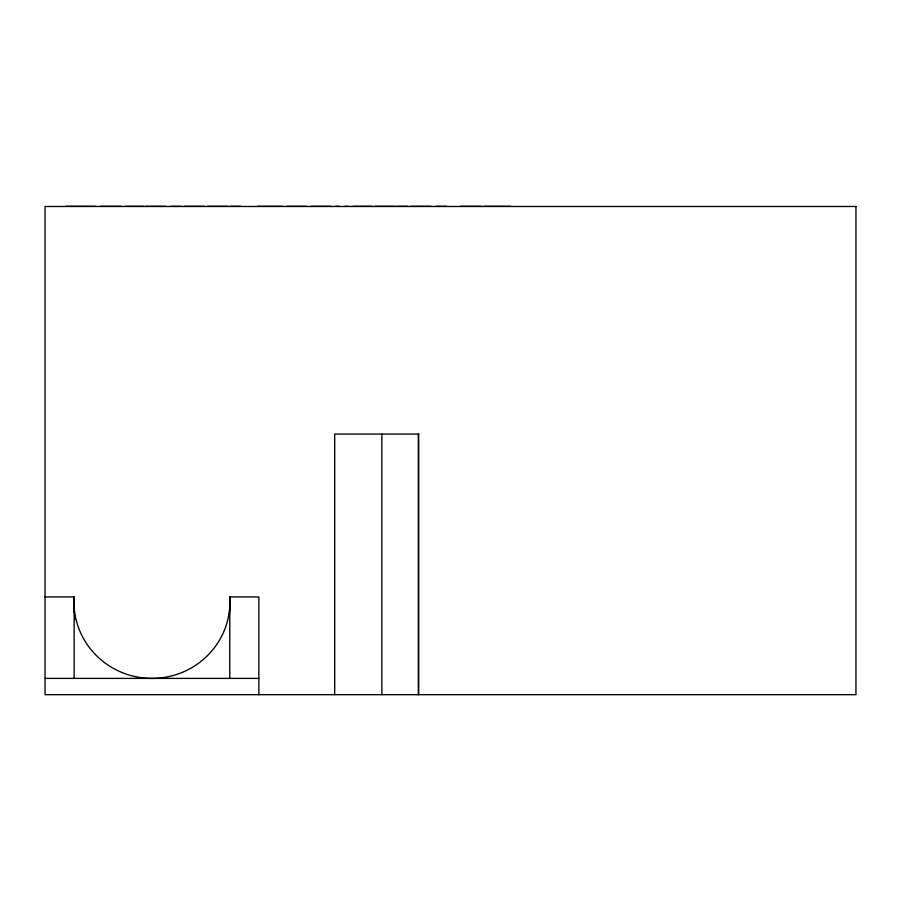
<?xml version="1.0" encoding="UTF-8"?>
<svg xmlns="http://www.w3.org/2000/svg" width="901" height="901" viewBox="0 0 901 901"><rect width="100%" height="100%" fill="white"/><g stroke="black" fill="none" stroke-linecap="round" stroke-linejoin="round"><path stroke-width="1.35" d="M65.739 206.318L95.292 206.318M100.09 206.318L121.353 206.318M124.969 206.318L143.597 206.318M145.275 206.318L165.807 206.318M170.548 206.318L181.484 206.318M184.468 206.318L204.257 206.318M207.129 206.318L228.077 206.318M230.284 206.318L240.736 206.318M257.461 206.318L283.072 206.318M286.236 206.318L306.757 206.318M311.104 206.318L330.892 206.318M335.409 206.318L339.193 206.318M344.858 206.318L348.698 206.318M352.877 206.318L372.113 206.318M374.85 206.318L396.102 206.318M397.51 206.318L407.962 206.318M410.214 206.318L431.162 206.318M435.757 206.318L446.693 206.318M460.479 206.318L481.258 206.318M483.916 206.318L510.991 206.318M418.762 434.068L334.688 434.068L334.688 694.682M45.05 596.946L74.141 596.946A77.982 76.461 0 0 0 151.954 678.397A77.982 76.461 0 0 0 229.766 596.946L258.857 596.946L258.857 694.682M45.05 678.397L258.857 678.397M418.706 434.068L418.706 694.682M418.323 434.068L418.323 694.682M381.855 434.068L381.855 694.682M229.766 596.946L229.766 678.397M74.141 596.946L74.141 678.397M229.901 607.071A77.982 76.461 0 0 1 229.226 615.417M75.369 619.528A77.982 76.461 0 0 1 74.682 615.417M74.355 612.646A77.982 76.461 0 0 1 74.006 602.904M229.766 600.145A77.982 76.461 0 0 1 229.924 604.289M855.95 206.487L45.05 206.487L45.05 694.682L855.95 694.682L855.95 206.487"/></g></svg>
